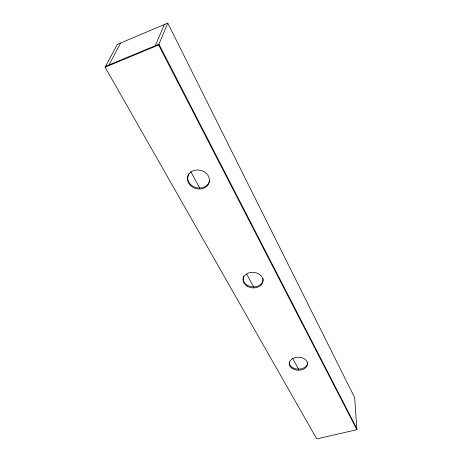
<?xml version="1.0" encoding="UTF-8"?>
<svg xmlns="http://www.w3.org/2000/svg" width="462" height="462" viewBox="0 0 462 462"><rect width="100%" height="100%" fill="white"/><g stroke="black" fill="none" stroke-linecap="round" stroke-linejoin="round"><path stroke-width="0.69" d="M105.099 67.198L158.61 44.993L167.752 23.1L354.654 397.615L356.901 429.695L316.77 438.9L105.099 67.198L117.308 44.427L167.752 23.1M155.296 45.726L164.322 24.55M109.015 64.946L120.605 43.035M105.532 66.389L158.934 44.213L356.82 428.58M190.696 171.506L199.676 187.959M246.639 274.03L253.886 287.324M292.562 358.2L298.775 369.594M158.61 44.993L356.901 429.695M209.609 180.163A11.076 9.402 14.4 0 1 196.697 187.734A11.076 9.402 14.4 0 1 188.098 175.283M188.311 174.705A11.076 9.402 14.4 0 1 188.877 173.597M263.034 278.343A10.002 7.785 5.1 0 1 253.719 286.873A10.002 7.785 5.1 0 1 243.151 278.551M243.208 277.876A10.002 7.785 5.1 0 1 243.826 275.918M307.582 362.658A9.176 6.514 1.5 0 1 298.198 369.138A9.176 6.514 1.5 0 1 289.247 362.116M190.488 185.481A11.094 9.407 14.3 0 0 209.015 182.917A11.094 9.407 14.3 0 0 195.905 170.091A11.094 9.407 14.3 0 0 190.488 185.481M247.003 286.117A10.02 7.79 5.1 0 0 262.97 281.427A10.02 7.79 5.1 0 0 249.157 272.782A10.02 7.79 5.1 0 0 247.003 286.117M292.579 368.688A9.194 6.52 1.5 0 0 307.467 364.888A9.194 6.52 1.5 0 0 295.137 357.576A9.194 6.52 1.5 0 0 292.579 368.688"/></g></svg>
